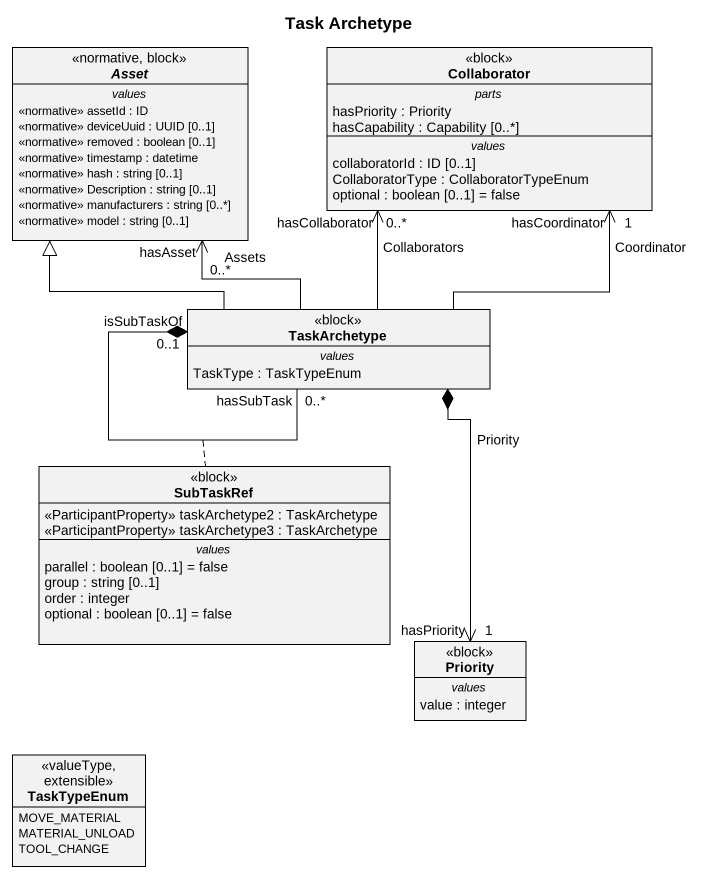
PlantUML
@startuml
title Task Archetype
hide circle
hide empty members
abstract class Asset <<normative, block>> {
  -- values --
  <<normative>> assetId : ID
  <<normative>> deviceUuid : UUID [0..1]
  <<normative>> removed : boolean [0..1]
  <<normative>> timestamp : datetime
  <<normative>> hash : string [0..1]
  <<normative>> Description : string [0..1]
  <<normative>> manufacturers : string [0..*]
  <<normative>> model : string [0..1]
}
class Collaborator <<block>> {
  -- parts --
  hasPriority : Priority
  hasCapability : Capability [0..*]
  -- values --
  collaboratorId : ID [0..1]
  CollaboratorType : CollaboratorTypeEnum
  optional : boolean [0..1] = false
}
class TaskArchetype <<block>> {
  -- values --
  TaskType : TaskTypeEnum
}
class SubTaskRef <<block>> {
  <<ParticipantProperty>> taskArchetype2 : TaskArchetype
  <<ParticipantProperty>> taskArchetype3 : TaskArchetype
  -- values --
  parallel : boolean [0..1] = false
  group : string [0..1]
  order : integer
  optional : boolean [0..1] = false
}
class Priority <<block>> {
  -- values --
  value : integer
}
enum TaskTypeEnum <<valueType, extensible>> {
  MOVE_MATERIAL
  MATERIAL_UNLOAD
  TOOL_CHANGE
}
TaskArchetype -up-> "hasAsset\n0..*" Asset : Assets
TaskArchetype -up-|> Asset
TaskArchetype -up-> "hasCollaborator\n0..*" Collaborator : Collaborators
TaskArchetype -up-> "hasCoordinator\n1" Collaborator : Coordinator
TaskArchetype "hasSubTask\n0..*" --* "isSubTaskOf\n0..1" TaskArchetype
(TaskArchetype, TaskArchetype) .. SubTaskRef
TaskArchetype *--> "hasPriority\n1" Priority : Priority
@enduml
